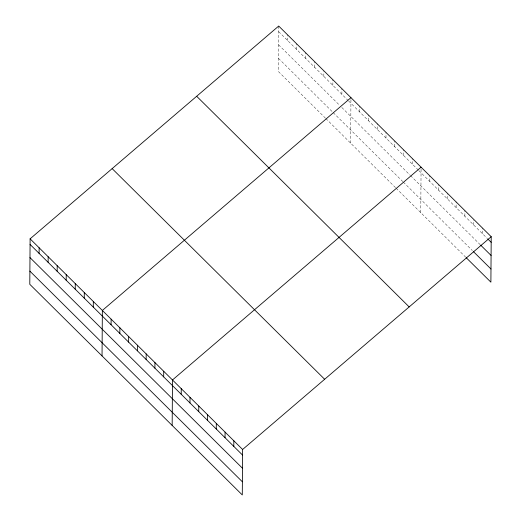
<?xml version="1.0" encoding="UTF-8"?>
<svg xmlns="http://www.w3.org/2000/svg" width="521" height="521" viewBox="0 0 521 521"><rect width="100%" height="100%" fill="white"/><g stroke="black" fill="none" stroke-linecap="round" stroke-linejoin="round"><path stroke-width="0.39" stroke-dasharray="2.6 1.95" d="M278.709 26.05L278.39 71.514L325.241 117.961M287.696 40.605L287.735 35.005M296.729 49.56L296.768 43.953M305.762 58.508L305.801 52.908M314.795 67.463L314.834 61.862M323.828 76.418L323.86 71.611M332.854 85.366L332.893 79.765M341.887 94.321L341.926 88.72M350.64 143.138L350.959 97.674M359.685 111.963L359.724 106.362M368.451 120.651L368.49 115.05M377.217 129.345L377.256 123.737M385.983 138.032L386.022 132.432M394.749 146.72L394.788 141.119M403.514 155.408L403.554 149.807M412.28 164.102L412.319 158.495M420.766 212.653L421.085 167.189M429.812 181.477L429.851 175.877M438.578 190.172L438.617 184.564M447.344 198.859L447.383 193.258M456.109 207.547L456.149 201.946M464.875 216.235L464.914 210.634M473.641 224.929L473.674 220.123M482.407 233.616L482.446 228.016M278.67 31.651L348.1 100.475M348.66 101.035L418.304 170.074M418.851 170.614L487.337 238.501M278.579 44.806L339.536 105.235M341.796 107.476L409.994 175.082M410.541 175.629L480.121 244.596M278.481 58.359L332.672 112.08M333.232 112.64L402.779 181.575M403.326 182.122L472.358 250.549M325.807 118.521L395.563 187.671M396.116 188.218L465.689 257.185"/><path stroke-width="0.78" d="M30.107 238.833L29.788 284.297L242.291 494.95L242.61 449.486L30.107 238.833L278.709 26.05L491.212 236.703L490.893 282.167L466.243 257.732M39.101 253.388L39.14 247.781M48.127 262.337L48.166 256.736M57.16 271.291L57.199 265.69M66.193 280.246L66.232 274.639M75.226 289.194L75.265 283.593M84.259 298.149L84.298 292.548M93.285 307.103L93.324 301.503M102.038 355.921L102.357 310.451L350.959 97.674M111.084 324.746L111.123 319.145M119.85 333.433L119.889 327.833M128.615 342.121L128.654 336.52M137.381 350.815L137.42 345.208M146.147 359.503L146.186 353.902M154.913 368.191L154.952 362.59M163.679 376.878L163.718 371.278M172.164 425.436L172.484 379.965L421.085 167.189M181.21 394.26L181.249 388.659M189.976 402.948L190.015 397.347M198.742 411.636L198.781 406.035M207.508 420.33L207.547 414.723M216.274 429.017L216.313 423.417M225.039 437.705L225.079 432.104M233.805 446.399L233.844 440.792M242.61 449.486L491.212 236.703M487.884 239.048L491.173 242.304M480.668 245.144L491.082 255.459M473.452 251.636L490.984 269.012M196.671 96.268L409.174 306.921M112.145 168.615L324.648 379.268M30.068 244.434L242.571 455.087M29.977 257.589L242.48 468.242M29.879 271.141L242.382 481.795"/></g></svg>
